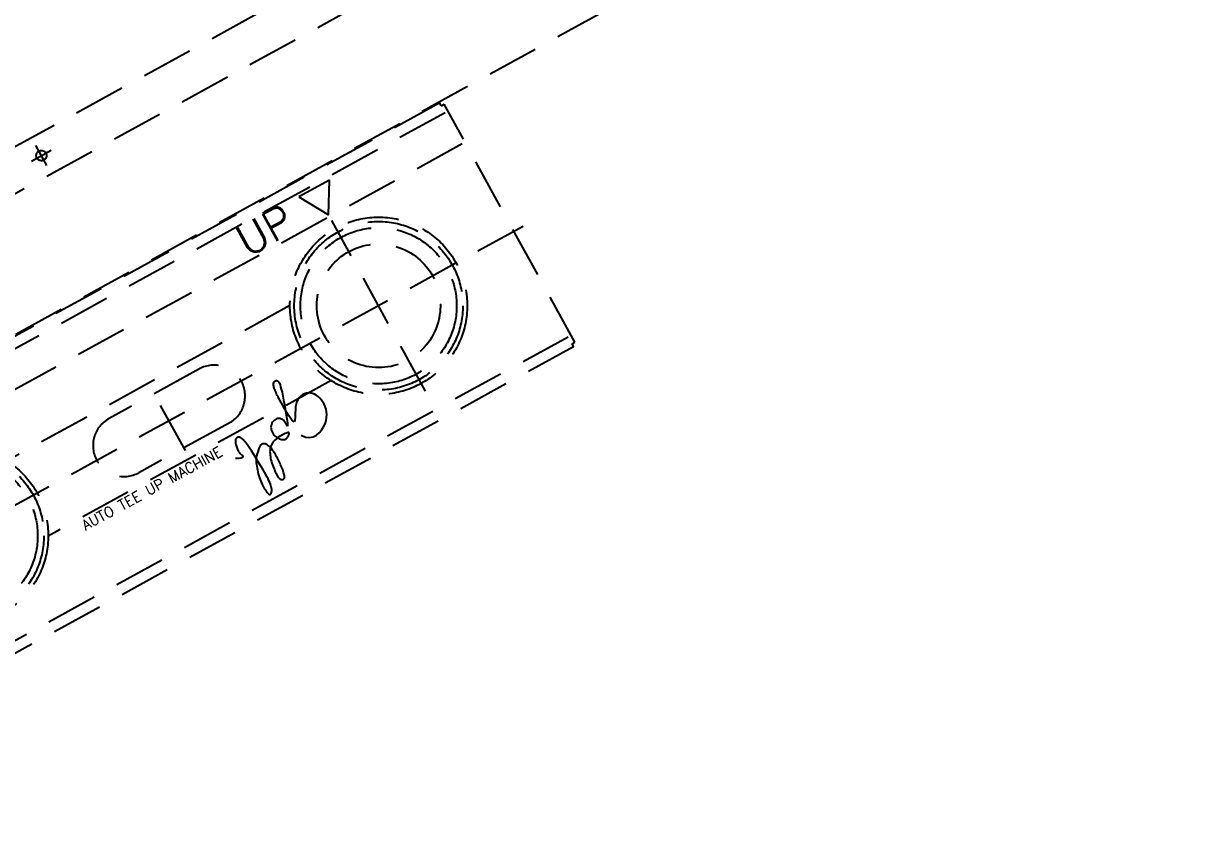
# Model space of a CAD drawing. Header units: millimetres. Extents: x 75184266 to 76346726, y -35850126 to -33679385.
# Drawn here: x 75327699 to 75328272, y -34897053 to -34896657 of the extents above; entities that cross this region are included whole.
import ezdxf

# ---------------------------------------------------------------- set-up
doc = ezdxf.new("R2010")
doc.units = ezdxf.units.MM
doc.header["$LTSCALE"] = 50
doc.header["$MEASUREMENT"] = 0
doc.linetypes.add('XR-지하3층$0$생활체육시설(최종)$0$HIDDENX2', pattern=[0.75, 0.5, -0.25])
doc.layers.add('건축', color=8, linetype='CONTINUOUS', plot=False)
doc.styles.add('XR-지하3층$0$생활체육시설(최종)$0$STANDARD', font='txt_____.ttf')

msp = doc.modelspace()

# ---------------------------------------------------------------- linework, layer by layer
at = {"layer": '건축', "linetype": 'XR-지하3층$0$생활체육시설(최종)$0$HIDDENX2'}
for p, q in [((75327414.4, -34896893.32, 0), (75328264.72, -34896426.56, 0)), ((75327461.76, -34896844.51, 0), (75328198.12, -34896440.3, 0)), ((75327465.19, -34896933.88, 0), (75328271.68, -34896491.19, 0)), ((75327901, -34896695.39, 0), (75327465.5, -34896934.45, 0)), ((75327901.77, -34896696.79, 0), (75327901, -34896695.39, 0)), ((75327901.77, -34896696.79, 0), (75327903.17, -34896696.02, 0)), ((75327966.6, -34896811.56, 0), (75327903.17, -34896696.02, 0)), ((75327903.61, -34896700.15, 0), (75327468.11, -34896939.2, 0)), ((75327911.92, -34896715.29, 0), (75327476.42, -34896954.34, 0)), ((75327710.29, -34896725.77, 0), (75327705, -34896716.12, 0)), ((75327702.82, -34896723.59, 0), (75327712.46, -34896718.3, 0)), ((75327847.43, -34896732.8, 0), (75327832.64, -34896740.91, 0)), ((75327847.06, -34896749.66, 0), (75327847.43, -34896732.8, 0)), ((75327832.64, -34896740.91, 0), (75327847.06, -34896749.66, 0)), ((75327941.43, -34896755.33, 0), (75327494.36, -34897000.74, 0)), ((75327894.07, -34896835.29, 0), (75327848.54, -34896752.36, 0)), ((75327828.3, -34896793.72, 0), (75327690.93, -34896869.13, 0)), ((75327963.35, -34896808.98, 0), (75327527.85, -34897048.03, 0)), ((75327965.96, -34896813.73, 0), (75327530.46, -34897052.79, 0)), ((75327965.19, -34896812.33, 0), (75327966.6, -34896811.56, 0)), ((75327965.19, -34896812.33, 0), (75327965.96, -34896813.73, 0)), ((75327784.31, -34896824.46, 0), (75327740.48, -34896848.52, 0)), ((75327848.3, -34896830.16, 0), (75327710.93, -34896905.56, 0)), ((75327820.47, -34896831.13, 0), (75327820.62, -34896830.82, 0)), ((75327820.62, -34896830.82, 0), (75327820.8, -34896830.56, 0)), ((75327820.8, -34896830.56, 0), (75327821.03, -34896830.36, 0)), ((75327821.03, -34896830.36, 0), (75327821.27, -34896830.22, 0)), ((75327821.27, -34896830.22, 0), (75327821.54, -34896830.14, 0)), ((75327821.54, -34896830.14, 0), (75327821.81, -34896830.12, 0)), ((75327821.81, -34896830.12, 0), (75327822.09, -34896830.18, 0)), ((75327822.09, -34896830.18, 0), (75327822.36, -34896830.31, 0)), ((75327822.36, -34896830.31, 0), (75327822.63, -34896830.55, 0)), ((75327822.63, -34896830.55, 0), (75327822.9, -34896830.92, 0)), ((75327822.9, -34896830.92, 0), (75327823.18, -34896831.45, 0)), ((75327777.56, -34896864.11, 0), (75327761.68, -34896835.18, 0)), ((75327820.34, -34896831.89, 0), (75327820.38, -34896831.49, 0)), ((75327820.35, -34896832.33, 0), (75327820.34, -34896831.89, 0)), ((75327820.42, -34896832.81, 0), (75327820.35, -34896832.33, 0)), ((75327820.38, -34896831.49, 0), (75327820.47, -34896831.13, 0)), ((75327820.53, -34896833.31, 0), (75327820.42, -34896832.81, 0)), ((75327820.68, -34896833.84, 0), (75327820.53, -34896833.31, 0)), ((75327820.86, -34896834.39, 0), (75327820.68, -34896833.84, 0)), ((75327821.07, -34896834.95, 0), (75327820.86, -34896834.39, 0)), ((75327821.3, -34896835.52, 0), (75327821.07, -34896834.95, 0)), ((75327821.56, -34896836.1, 0), (75327821.3, -34896835.52, 0)), ((75327821.84, -34896836.7, 0), (75327821.56, -34896836.1, 0)), ((75327822.16, -34896837.34, 0), (75327821.84, -34896836.7, 0)), ((75327823.18, -34896831.45, 0), (75327823.47, -34896832.18, 0)), ((75327823.47, -34896832.18, 0), (75327823.77, -34896833.13, 0)), ((75327823.77, -34896833.13, 0), (75327824.1, -34896834.33, 0)), ((75327824.1, -34896834.33, 0), (75327824.46, -34896835.83, 0)), ((75327824.46, -34896835.83, 0), (75327824.84, -34896837.61, 0)), ((75327835.4, -34896836.48, 0), (75327834.5, -34896836.92, 0)), ((75327836.34, -34896836.21, 0), (75327835.4, -34896836.48, 0)), ((75327837.3, -34896836.11, 0), (75327836.34, -34896836.21, 0)), ((75327838.27, -34896836.17, 0), (75327837.3, -34896836.11, 0)), ((75327839.22, -34896836.39, 0), (75327838.27, -34896836.17, 0)), ((75327840.16, -34896836.77, 0), (75327839.22, -34896836.39, 0)), ((75327841.07, -34896837.28, 0), (75327840.16, -34896836.77, 0)), ((75327822.53, -34896838.04, 0), (75327822.16, -34896837.34, 0)), ((75327822.95, -34896838.82, 0), (75327822.53, -34896838.04, 0)), ((75327823.44, -34896839.71, 0), (75327822.95, -34896838.82, 0)), ((75327824, -34896840.72, 0), (75327823.44, -34896839.71, 0)), ((75327824.64, -34896841.87, 0), (75327824, -34896840.72, 0)), ((75327825.37, -34896843.16, 0), (75327824.64, -34896841.87, 0)), ((75327824.84, -34896837.61, 0), (75327825.23, -34896839.62, 0)), ((75327825.23, -34896839.62, 0), (75327825.63, -34896841.74, 0)), ((75327825.63, -34896841.74, 0), (75327826.01, -34896843.9, 0)), ((75327831.3, -34896841.51, 0), (75327831.05, -34896842.87, 0)), ((75327831.7, -34896840.28, 0), (75327831.3, -34896841.51, 0)), ((75327832.24, -34896839.21, 0), (75327831.7, -34896840.28, 0)), ((75327832.9, -34896838.29, 0), (75327832.24, -34896839.21, 0)), ((75327833.66, -34896837.53, 0), (75327832.9, -34896838.29, 0)), ((75327834.5, -34896836.92, 0), (75327833.66, -34896837.53, 0)), ((75327841.94, -34896837.93, 0), (75327841.07, -34896837.28, 0)), ((75327842.77, -34896838.69, 0), (75327841.94, -34896837.93, 0)), ((75327843.54, -34896839.56, 0), (75327842.77, -34896838.69, 0)), ((75327844.24, -34896840.53, 0), (75327843.54, -34896839.56, 0)), ((75327844.86, -34896841.59, 0), (75327844.24, -34896840.53, 0)), ((75327845.39, -34896842.73, 0), (75327844.86, -34896841.59, 0)), ((75327826.16, -34896844.53, 0), (75327825.37, -34896843.16, 0)), ((75327826.01, -34896843.9, 0), (75327826.37, -34896845.98, 0)), ((75327826.98, -34896845.91, 0), (75327826.16, -34896844.53, 0)), ((75327826.37, -34896845.98, 0), (75327826.67, -34896847.89, 0)), ((75327826.67, -34896847.89, 0), (75327826.92, -34896849.54, 0)), ((75327827.78, -34896847.21, 0), (75327826.98, -34896845.91, 0)), ((75327828.55, -34896848.36, 0), (75327827.78, -34896847.21, 0)), ((75327830.82, -34896848.27, 0), (75327830.74, -34896849.21, 0)), ((75327830.84, -34896847.08, 0), (75327830.82, -34896848.27, 0)), ((75327830.86, -34896845.74, 0), (75327830.84, -34896847.08, 0)), ((75327830.92, -34896844.31, 0), (75327830.86, -34896845.74, 0)), ((75327831.05, -34896842.87, 0), (75327830.92, -34896844.31, 0)), ((75327845.8, -34896843.95, 0), (75327845.39, -34896842.73, 0)), ((75327846.07, -34896845.24, 0), (75327845.8, -34896843.95, 0)), ((75327845.84, -34896849.52, 0), (75327846.11, -34896848.03, 0)), ((75327846.18, -34896846.61, 0), (75327846.07, -34896845.24, 0)), ((75327846.11, -34896848.03, 0), (75327846.18, -34896846.61, 0)), ((75327798.75, -34896850.76, 0), (75327754.92, -34896874.82, 0)), ((75327819.1, -34896852.01, 0), (75327819.05, -34896852.66, 0)), ((75327819.05, -34896852.66, 0), (75327819.1, -34896853.34, 0)), ((75327819.27, -34896851.38, 0), (75327819.1, -34896852.01, 0)), ((75327819.1, -34896853.34, 0), (75327819.25, -34896854.02, 0)), ((75327819.53, -34896850.79, 0), (75327819.27, -34896851.38, 0)), ((75327819.88, -34896850.25, 0), (75327819.53, -34896850.79, 0)), ((75327820.3, -34896849.76, 0), (75327819.88, -34896850.25, 0)), ((75327820.76, -34896849.34, 0), (75327820.3, -34896849.76, 0)), ((75327821.26, -34896848.99, 0), (75327820.76, -34896849.34, 0)), ((75327821.78, -34896848.73, 0), (75327821.26, -34896848.99, 0)), ((75327822.3, -34896848.55, 0), (75327821.78, -34896848.73, 0)), ((75327822.81, -34896848.47, 0), (75327822.3, -34896848.55, 0)), ((75327823.3, -34896848.49, 0), (75327822.81, -34896848.47, 0)), ((75327823.77, -34896848.59, 0), (75327823.3, -34896848.49, 0)), ((75327824.23, -34896848.78, 0), (75327823.77, -34896848.59, 0)), ((75327824.66, -34896849.05, 0), (75327824.23, -34896848.78, 0)), ((75327825.08, -34896849.39, 0), (75327824.66, -34896849.05, 0)), ((75327825.46, -34896849.81, 0), (75327825.08, -34896849.39, 0)), ((75327825.83, -34896850.29, 0), (75327825.46, -34896849.81, 0)), ((75327826.16, -34896850.82, 0), (75327825.83, -34896850.29, 0)), ((75327826.46, -34896851.35, 0), (75327826.16, -34896850.82, 0)), ((75327826.72, -34896851.81, 0), (75327826.46, -34896851.35, 0)), ((75327826.93, -34896852.14, 0), (75327826.72, -34896851.81, 0)), ((75327826.92, -34896849.54, 0), (75327827.09, -34896850.82, 0)), ((75327827.08, -34896852.27, 0), (75327826.93, -34896852.14, 0)), ((75327827.16, -34896852.14, 0), (75327827.08, -34896852.27, 0)), ((75327827.09, -34896850.82, 0), (75327827.16, -34896851.68, 0)), ((75327827.16, -34896851.68, 0), (75327827.16, -34896852.14, 0)), ((75327829.25, -34896849.27, 0), (75327828.55, -34896848.36, 0)), ((75327829.84, -34896849.87, 0), (75327829.25, -34896849.27, 0)), ((75327830.29, -34896850.08, 0), (75327829.84, -34896849.87, 0)), ((75327830.58, -34896849.84, 0), (75327830.29, -34896850.08, 0)), ((75327830.74, -34896849.21, 0), (75327830.58, -34896849.84, 0)), ((75327843.67, -34896854.17, 0), (75327844.62, -34896852.64, 0)), ((75327844.62, -34896852.64, 0), (75327845.35, -34896851.06, 0)), ((75327845.35, -34896851.06, 0), (75327845.84, -34896849.52, 0)), ((75327801.85, -34896859.07, 0), (75327801.82, -34896859.52, 0)), ((75327801.82, -34896859.52, 0), (75327801.84, -34896860.01, 0)), ((75327801.94, -34896858.67, 0), (75327801.85, -34896859.07, 0)), ((75327802.09, -34896858.33, 0), (75327801.94, -34896858.67, 0)), ((75327802.3, -34896858.05, 0), (75327802.09, -34896858.33, 0)), ((75327802.56, -34896857.85, 0), (75327802.3, -34896858.05, 0)), ((75327802.87, -34896857.71, 0), (75327802.56, -34896857.85, 0)), ((75327803.2, -34896857.64, 0), (75327802.87, -34896857.71, 0)), ((75327803.56, -34896857.63, 0), (75327803.2, -34896857.64, 0)), ((75327803.94, -34896857.7, 0), (75327803.56, -34896857.63, 0)), ((75327804.32, -34896857.83, 0), (75327803.94, -34896857.7, 0)), ((75327804.71, -34896858.03, 0), (75327804.32, -34896857.83, 0)), ((75327805.1, -34896858.32, 0), (75327804.71, -34896858.03, 0)), ((75327805.51, -34896858.68, 0), (75327805.1, -34896858.32, 0)), ((75327805.95, -34896859.14, 0), (75327805.51, -34896858.68, 0)), ((75327806.42, -34896859.7, 0), (75327805.95, -34896859.14, 0)), ((75327806.94, -34896860.37, 0), (75327806.42, -34896859.7, 0)), ((75327819.25, -34896854.02, 0), (75327819.48, -34896854.7, 0)), ((75327819.48, -34896854.7, 0), (75327819.78, -34896855.35, 0)), ((75327819.78, -34896855.35, 0), (75327820.15, -34896855.97, 0)), ((75327820.49, -34896859.47, 0), (75327820.01, -34896860.05, 0)), ((75327820.15, -34896855.97, 0), (75327820.58, -34896856.54, 0)), ((75327821.05, -34896858.9, 0), (75327820.49, -34896859.47, 0)), ((75327820.58, -34896856.54, 0), (75327821.04, -34896857.05, 0)), ((75327821.04, -34896857.05, 0), (75327821.54, -34896857.48, 0)), ((75327821.7, -34896858.35, 0), (75327821.05, -34896858.9, 0)), ((75327821.54, -34896857.48, 0), (75327822.06, -34896857.85, 0)), ((75327822.41, -34896857.83, 0), (75327821.7, -34896858.35, 0)), ((75327822.06, -34896857.85, 0), (75327822.59, -34896858.15, 0)), ((75327823.16, -34896857.33, 0), (75327822.41, -34896857.83, 0)), ((75327822.59, -34896858.15, 0), (75327823.13, -34896858.39, 0)), ((75327823.13, -34896858.39, 0), (75327823.65, -34896858.57, 0)), ((75327823.92, -34896856.87, 0), (75327823.16, -34896857.33, 0)), ((75327823.65, -34896858.57, 0), (75327824.16, -34896858.69, 0)), ((75327824.67, -34896856.46, 0), (75327823.92, -34896856.87, 0)), ((75327824.16, -34896858.69, 0), (75327824.64, -34896858.76, 0)), ((75327824.64, -34896858.76, 0), (75327825.07, -34896858.78, 0)), ((75327825.38, -34896856.1, 0), (75327824.67, -34896856.46, 0)), ((75327825.07, -34896858.78, 0), (75327825.46, -34896858.76, 0)), ((75327826.02, -34896855.8, 0), (75327825.38, -34896856.1, 0)), ((75327825.46, -34896858.76, 0), (75327825.8, -34896858.69, 0)), ((75327825.8, -34896858.69, 0), (75327826.1, -34896858.59, 0)), ((75327826.57, -34896855.58, 0), (75327826.02, -34896855.8, 0)), ((75327826.1, -34896858.59, 0), (75327826.36, -34896858.46, 0)), ((75327826.36, -34896858.46, 0), (75327826.59, -34896858.3, 0)), ((75327827.01, -34896855.42, 0), (75327826.57, -34896855.58, 0)), ((75327826.59, -34896858.3, 0), (75327826.8, -34896858.11, 0)), ((75327826.8, -34896858.11, 0), (75327826.98, -34896857.91, 0)), ((75327826.98, -34896857.91, 0), (75327827.14, -34896857.69, 0)), ((75327827.35, -34896855.34, 0), (75327827.01, -34896855.42, 0)), ((75327827.14, -34896857.69, 0), (75327827.28, -34896857.47, 0)), ((75327827.28, -34896857.47, 0), (75327827.42, -34896857.23, 0)), ((75327827.6, -34896855.32, 0), (75327827.35, -34896855.34, 0)), ((75327827.42, -34896857.23, 0), (75327827.53, -34896857, 0)), ((75327827.53, -34896857, 0), (75327827.64, -34896856.76, 0)), ((75327827.77, -34896855.36, 0), (75327827.6, -34896855.32, 0)), ((75327827.64, -34896856.76, 0), (75327827.73, -34896856.53, 0)), ((75327827.73, -34896856.53, 0), (75327827.8, -34896856.31, 0)), ((75327827.87, -34896855.44, 0), (75327827.77, -34896855.36, 0)), ((75327827.8, -34896856.31, 0), (75327827.86, -34896856.1, 0)), ((75327827.86, -34896856.1, 0), (75327827.9, -34896855.9, 0)), ((75327827.91, -34896855.56, 0), (75327827.87, -34896855.44, 0)), ((75327827.9, -34896855.9, 0), (75327827.92, -34896855.72, 0)), ((75327827.92, -34896855.72, 0), (75327827.91, -34896855.56, 0)), ((75327833.75, -34896856.69, 0), (75327835.84, -34896857.56, 0)), ((75327835.84, -34896857.56, 0), (75327837.77, -34896857.78, 0)), ((75327837.77, -34896857.78, 0), (75327839.54, -34896857.45, 0)), ((75327839.54, -34896857.45, 0), (75327841.11, -34896856.68, 0)), ((75327841.11, -34896856.68, 0), (75327842.49, -34896855.55, 0)), ((75327842.49, -34896855.55, 0), (75327843.67, -34896854.17, 0)), ((75327801.84, -34896860.01, 0), (75327801.9, -34896860.54, 0)), ((75327801.9, -34896860.54, 0), (75327802, -34896861.07, 0)), ((75327802, -34896861.07, 0), (75327802.13, -34896861.61, 0)), ((75327802.13, -34896861.61, 0), (75327802.28, -34896862.13, 0)), ((75327802.28, -34896862.13, 0), (75327802.44, -34896862.63, 0)), ((75327802.44, -34896862.63, 0), (75327802.61, -34896863.1, 0)), ((75327802.61, -34896863.1, 0), (75327802.79, -34896863.53, 0)), ((75327802.79, -34896863.53, 0), (75327802.98, -34896863.94, 0)), ((75327802.98, -34896863.94, 0), (75327803.2, -34896864.33, 0)), ((75327803.2, -34896864.33, 0), (75327803.45, -34896864.71, 0)), ((75327803.45, -34896864.71, 0), (75327803.73, -34896865.08, 0)), ((75327803.73, -34896865.08, 0), (75327804.06, -34896865.44, 0)), ((75327804.06, -34896865.44, 0), (75327804.43, -34896865.81, 0)), ((75327807.51, -34896861.16, 0), (75327806.94, -34896860.37, 0)), ((75327808.14, -34896862.08, 0), (75327807.51, -34896861.16, 0)), ((75327808.83, -34896863.12, 0), (75327808.14, -34896862.08, 0)), ((75327809.58, -34896864.27, 0), (75327808.83, -34896863.12, 0)), ((75327810.38, -34896865.51, 0), (75327809.58, -34896864.27, 0)), ((75327812.56, -34896865.18, 0), (75327812.42, -34896865.55, 0)), ((75327812.69, -34896864.8, 0), (75327812.56, -34896865.18, 0)), ((75327812.81, -34896864.4, 0), (75327812.69, -34896864.8, 0)), ((75327812.93, -34896863.99, 0), (75327812.81, -34896864.4, 0)), ((75327813.05, -34896863.57, 0), (75327812.93, -34896863.99, 0)), ((75327813.18, -34896863.15, 0), (75327813.05, -34896863.57, 0)), ((75327813.33, -34896862.74, 0), (75327813.18, -34896863.15, 0)), ((75327813.49, -34896862.35, 0), (75327813.33, -34896862.74, 0)), ((75327813.68, -34896862, 0), (75327813.49, -34896862.35, 0)), ((75327813.89, -34896861.68, 0), (75327813.68, -34896862, 0)), ((75327814.15, -34896861.41, 0), (75327813.89, -34896861.68, 0)), ((75327814.43, -34896861.18, 0), (75327814.15, -34896861.41, 0)), ((75327814.75, -34896861.01, 0), (75327814.43, -34896861.18, 0)), ((75327815.08, -34896860.9, 0), (75327814.75, -34896861.01, 0)), ((75327815.45, -34896860.84, 0), (75327815.08, -34896860.9, 0)), ((75327815.83, -34896860.84, 0), (75327815.45, -34896860.84, 0)), ((75327816.22, -34896860.9, 0), (75327815.83, -34896860.84, 0)), ((75327816.63, -34896861.03, 0), (75327816.22, -34896860.9, 0)), ((75327817.04, -34896861.22, 0), (75327816.63, -34896861.03, 0)), ((75327817.45, -34896861.47, 0), (75327817.04, -34896861.22, 0)), ((75327817.87, -34896861.77, 0), (75327817.45, -34896861.47, 0)), ((75327818.29, -34896862.12, 0), (75327817.87, -34896861.77, 0)), ((75327818.7, -34896862.52, 0), (75327818.29, -34896862.12, 0)), ((75327818.62, -34896863.93, 0), (75327818.59, -34896864.66, 0)), ((75327818.59, -34896864.66, 0), (75327818.61, -34896865.41, 0)), ((75327818.61, -34896865.41, 0), (75327818.67, -34896866.18, 0)), ((75327818.7, -34896863.23, 0), (75327818.62, -34896863.93, 0)), ((75327819.11, -34896862.95, 0), (75327818.7, -34896862.52, 0)), ((75327818.84, -34896862.55, 0), (75327818.7, -34896863.23, 0)), ((75327819.03, -34896861.89, 0), (75327818.84, -34896862.55, 0)), ((75327819.28, -34896861.26, 0), (75327819.03, -34896861.89, 0)), ((75327819.51, -34896863.42, 0), (75327819.11, -34896862.95, 0)), ((75327819.61, -34896860.64, 0), (75327819.28, -34896861.26, 0)), ((75327819.89, -34896863.91, 0), (75327819.51, -34896863.42, 0)), ((75327820.01, -34896860.05, 0), (75327819.61, -34896860.64, 0)), ((75327820.27, -34896864.42, 0), (75327819.89, -34896863.91, 0)), ((75327820.62, -34896864.95, 0), (75327820.27, -34896864.42, 0)), ((75327820.97, -34896865.5, 0), (75327820.62, -34896864.95, 0)), ((75327803.53, -34896867.87, 0), (75327801.88, -34896867.93, 0)), ((75327804.62, -34896867.72, 0), (75327803.53, -34896867.87, 0)), ((75327804.43, -34896865.81, 0), (75327804.83, -34896866.19, 0)), ((75327805.25, -34896867.51, 0), (75327804.62, -34896867.72, 0)), ((75327804.83, -34896866.19, 0), (75327805.2, -34896866.56, 0)), ((75327805.2, -34896866.56, 0), (75327805.46, -34896866.91, 0)), ((75327805.5, -34896867.23, 0), (75327805.25, -34896867.51, 0)), ((75327805.46, -34896866.91, 0), (75327805.5, -34896867.23, 0)), ((75327811.2, -34896866.81, 0), (75327810.38, -34896865.51, 0)), ((75327812.03, -34896868.15, 0), (75327811.2, -34896866.81, 0)), ((75327811.91, -34896867.76, 0), (75327811.88, -34896868.38, 0)), ((75327811.88, -34896868.38, 0), (75327811.9, -34896869.09, 0)), ((75327811.9, -34896869.09, 0), (75327811.95, -34896869.88, 0)), ((75327811.97, -34896867.21, 0), (75327811.91, -34896867.76, 0)), ((75327811.95, -34896869.88, 0), (75327812.03, -34896870.73, 0)), ((75327812.06, -34896866.74, 0), (75327811.97, -34896867.21, 0)), ((75327812.87, -34896869.5, 0), (75327812.03, -34896868.15, 0)), ((75327812.03, -34896870.73, 0), (75327812.15, -34896871.63, 0)), ((75327812.16, -34896866.31, 0), (75327812.06, -34896866.74, 0)), ((75327812.29, -34896865.92, 0), (75327812.16, -34896866.31, 0)), ((75327812.42, -34896865.55, 0), (75327812.29, -34896865.92, 0)), ((75327813.68, -34896870.85, 0), (75327812.87, -34896869.5, 0)), ((75327814.47, -34896872.16, 0), (75327813.68, -34896870.85, 0)), ((75327818.67, -34896866.18, 0), (75327818.77, -34896866.96, 0)), ((75327818.77, -34896866.96, 0), (75327818.9, -34896867.76, 0)), ((75327818.9, -34896867.76, 0), (75327819.08, -34896868.56, 0)), ((75327819.08, -34896868.56, 0), (75327819.29, -34896869.37, 0)), ((75327819.29, -34896869.37, 0), (75327819.53, -34896870.18, 0)), ((75327819.53, -34896870.18, 0), (75327819.79, -34896870.99, 0)), ((75327819.79, -34896870.99, 0), (75327820.09, -34896871.78, 0)), ((75327821.31, -34896866.06, 0), (75327820.97, -34896865.5, 0)), ((75327821.63, -34896866.64, 0), (75327821.31, -34896866.06, 0)), ((75327821.95, -34896867.24, 0), (75327821.63, -34896866.64, 0)), ((75327822.27, -34896867.84, 0), (75327821.95, -34896867.24, 0)), ((75327822.58, -34896868.46, 0), (75327822.27, -34896867.84, 0)), ((75327822.88, -34896869.09, 0), (75327822.58, -34896868.46, 0)), ((75327823.19, -34896869.73, 0), (75327822.88, -34896869.09, 0)), ((75327823.48, -34896870.37, 0), (75327823.19, -34896869.73, 0)), ((75327823.77, -34896871.01, 0), (75327823.48, -34896870.37, 0)), ((75327824.04, -34896871.64, 0), (75327823.77, -34896871.01, 0)), ((75327812.15, -34896871.63, 0), (75327812.31, -34896872.57, 0)), ((75327812.31, -34896872.57, 0), (75327812.49, -34896873.52, 0)), ((75327812.49, -34896873.52, 0), (75327812.7, -34896874.48, 0)), ((75327812.7, -34896874.48, 0), (75327812.93, -34896875.43, 0)), ((75327812.93, -34896875.43, 0), (75327813.19, -34896876.35, 0)), ((75327813.19, -34896876.35, 0), (75327813.47, -34896877.25, 0)), ((75327815.21, -34896873.41, 0), (75327814.47, -34896872.16, 0)), ((75327815.9, -34896874.61, 0), (75327815.21, -34896873.41, 0)), ((75327816.55, -34896875.75, 0), (75327815.9, -34896874.61, 0)), ((75327817.13, -34896876.82, 0), (75327816.55, -34896875.75, 0)), ((75327817.65, -34896877.83, 0), (75327817.13, -34896876.82, 0)), ((75327820.09, -34896871.78, 0), (75327820.39, -34896872.56, 0)), ((75327820.39, -34896872.56, 0), (75327820.71, -34896873.3, 0)), ((75327820.71, -34896873.3, 0), (75327821.03, -34896874.02, 0)), ((75327821.03, -34896874.02, 0), (75327821.35, -34896874.68, 0)), ((75327821.35, -34896874.68, 0), (75327821.65, -34896875.29, 0)), ((75327821.65, -34896875.29, 0), (75327821.95, -34896875.85, 0)), ((75327821.95, -34896875.85, 0), (75327822.22, -34896876.33, 0)), ((75327822.22, -34896876.33, 0), (75327822.48, -34896876.74, 0)), ((75327822.48, -34896876.74, 0), (75327822.72, -34896877.1, 0)), ((75327824.31, -34896872.27, 0), (75327824.04, -34896871.64, 0)), ((75327824.56, -34896872.89, 0), (75327824.31, -34896872.27, 0)), ((75327824.79, -34896873.5, 0), (75327824.56, -34896872.89, 0)), ((75327825.01, -34896874.09, 0), (75327824.79, -34896873.5, 0)), ((75327825.2, -34896874.66, 0), (75327825.01, -34896874.09, 0)), ((75327825.37, -34896875.21, 0), (75327825.2, -34896874.66, 0)), ((75327825.5, -34896875.72, 0), (75327825.37, -34896875.21, 0)), ((75327825.6, -34896876.19, 0), (75327825.5, -34896875.72, 0)), ((75327825.65, -34896876.62, 0), (75327825.6, -34896876.19, 0)), ((75327825.66, -34896877, 0), (75327825.65, -34896876.62, 0)), ((75327813.47, -34896877.25, 0), (75327813.77, -34896878.11, 0)), ((75327813.77, -34896878.11, 0), (75327814.08, -34896878.94, 0)), ((75327814.08, -34896878.94, 0), (75327814.41, -34896879.73, 0)), ((75327814.41, -34896879.73, 0), (75327814.75, -34896880.48, 0)), ((75327814.75, -34896880.48, 0), (75327815.1, -34896881.2, 0)), ((75327815.1, -34896881.2, 0), (75327815.46, -34896881.86, 0)), ((75327815.46, -34896881.86, 0), (75327815.82, -34896882.48, 0)), ((75327815.82, -34896882.48, 0), (75327816.18, -34896883.05, 0)), ((75327818.11, -34896878.76, 0), (75327817.65, -34896877.83, 0)), ((75327818.5, -34896879.63, 0), (75327818.11, -34896878.76, 0)), ((75327818.82, -34896880.43, 0), (75327818.5, -34896879.63, 0)), ((75327819.07, -34896881.15, 0), (75327818.82, -34896880.43, 0)), ((75327819.24, -34896881.8, 0), (75327819.07, -34896881.15, 0)), ((75327819.36, -34896882.39, 0), (75327819.24, -34896881.8, 0)), ((75327819.42, -34896882.91, 0), (75327819.36, -34896882.39, 0)), ((75327822.72, -34896877.1, 0), (75327822.96, -34896877.39, 0)), ((75327822.96, -34896877.39, 0), (75327823.19, -34896877.64, 0)), ((75327823.19, -34896877.64, 0), (75327823.42, -34896877.83, 0)), ((75327823.42, -34896877.83, 0), (75327823.66, -34896877.97, 0)), ((75327823.66, -34896877.97, 0), (75327823.91, -34896878.08, 0)), ((75327823.91, -34896878.08, 0), (75327824.17, -34896878.14, 0)), ((75327824.17, -34896878.14, 0), (75327824.43, -34896878.17, 0)), ((75327824.43, -34896878.17, 0), (75327824.69, -34896878.15, 0)), ((75327824.69, -34896878.15, 0), (75327824.94, -34896878.09, 0)), ((75327824.94, -34896878.09, 0), (75327825.16, -34896877.98, 0)), ((75327825.16, -34896877.98, 0), (75327825.35, -34896877.81, 0)), ((75327825.35, -34896877.81, 0), (75327825.5, -34896877.6, 0)), ((75327825.5, -34896877.6, 0), (75327825.61, -34896877.33, 0)), ((75327825.61, -34896877.33, 0), (75327825.66, -34896877, 0)), ((75327816.18, -34896883.05, 0), (75327816.53, -34896883.57, 0)), ((75327816.53, -34896883.57, 0), (75327816.88, -34896884.03, 0)), ((75327816.88, -34896884.03, 0), (75327817.21, -34896884.43, 0)), ((75327817.21, -34896884.43, 0), (75327817.53, -34896884.76, 0)), ((75327817.53, -34896884.76, 0), (75327817.82, -34896885.03, 0)), ((75327817.82, -34896885.03, 0), (75327818.09, -34896885.23, 0)), ((75327818.09, -34896885.23, 0), (75327818.32, -34896885.35, 0)), ((75327818.32, -34896885.35, 0), (75327818.53, -34896885.4, 0)), ((75327818.53, -34896885.4, 0), (75327818.72, -34896885.39, 0)), ((75327818.72, -34896885.39, 0), (75327818.87, -34896885.31, 0)), ((75327818.87, -34896885.31, 0), (75327819.01, -34896885.18, 0)), ((75327819.01, -34896885.18, 0), (75327819.13, -34896884.99, 0)), ((75327819.13, -34896884.99, 0), (75327819.23, -34896884.76, 0)), ((75327819.23, -34896884.76, 0), (75327819.31, -34896884.48, 0)), ((75327819.31, -34896884.48, 0), (75327819.38, -34896884.16, 0)), ((75327819.38, -34896884.16, 0), (75327819.42, -34896883.79, 0)), ((75327819.44, -34896883.38, 0), (75327819.42, -34896882.91, 0)), ((75327819.42, -34896883.79, 0), (75327819.44, -34896883.38, 0))]:
    msp.add_line(p, q, dxfattribs=at)
for centre, radius in [((75327707.64, -34896720.95, 0), 2.5), ((75327871.3, -34896793.83, 0), 43), ((75327871.3, -34896793.83, 0), 40.9), ((75327871.3, -34896793.83, 0), 37.9), ((75327871.3, -34896793.83, 0), 30), ((75327667.93, -34896905.46, 0), 43), ((75327667.93, -34896905.46, 0), 40.9), ((75327667.93, -34896905.46, 0), 37.9)]:
    msp.add_circle(centre, radius, dxfattribs=at)
for centre, start, end in [((75327791.53, -34896837.61, 0), 298.7634, 118.7634), ((75327747.7, -34896861.67, 0), 118.7634, 298.7634)]:
    msp.add_arc(centre, 15, start, end, dxfattribs=at)

# ---------------------------------------------------------------- texts
at = {"layer": '건축', "linetype": 'XR-지하3층$0$생활체육시설(최종)$0$HIDDENX2', "style": 'XR-지하3층$0$생활체육시설(최종)$0$STANDARD'}
for s, height, p in [('UP', 15, (75327807.7, -34896770.37, 0)), ('AUTO TEE UP MACHINE', 5, (75327728.99, -34896902.98, 0))]:
    msp.add_text(s, height=height, rotation=28.7634, dxfattribs=at).set_placement(p)

doc.saveas('drawing.dxf')
